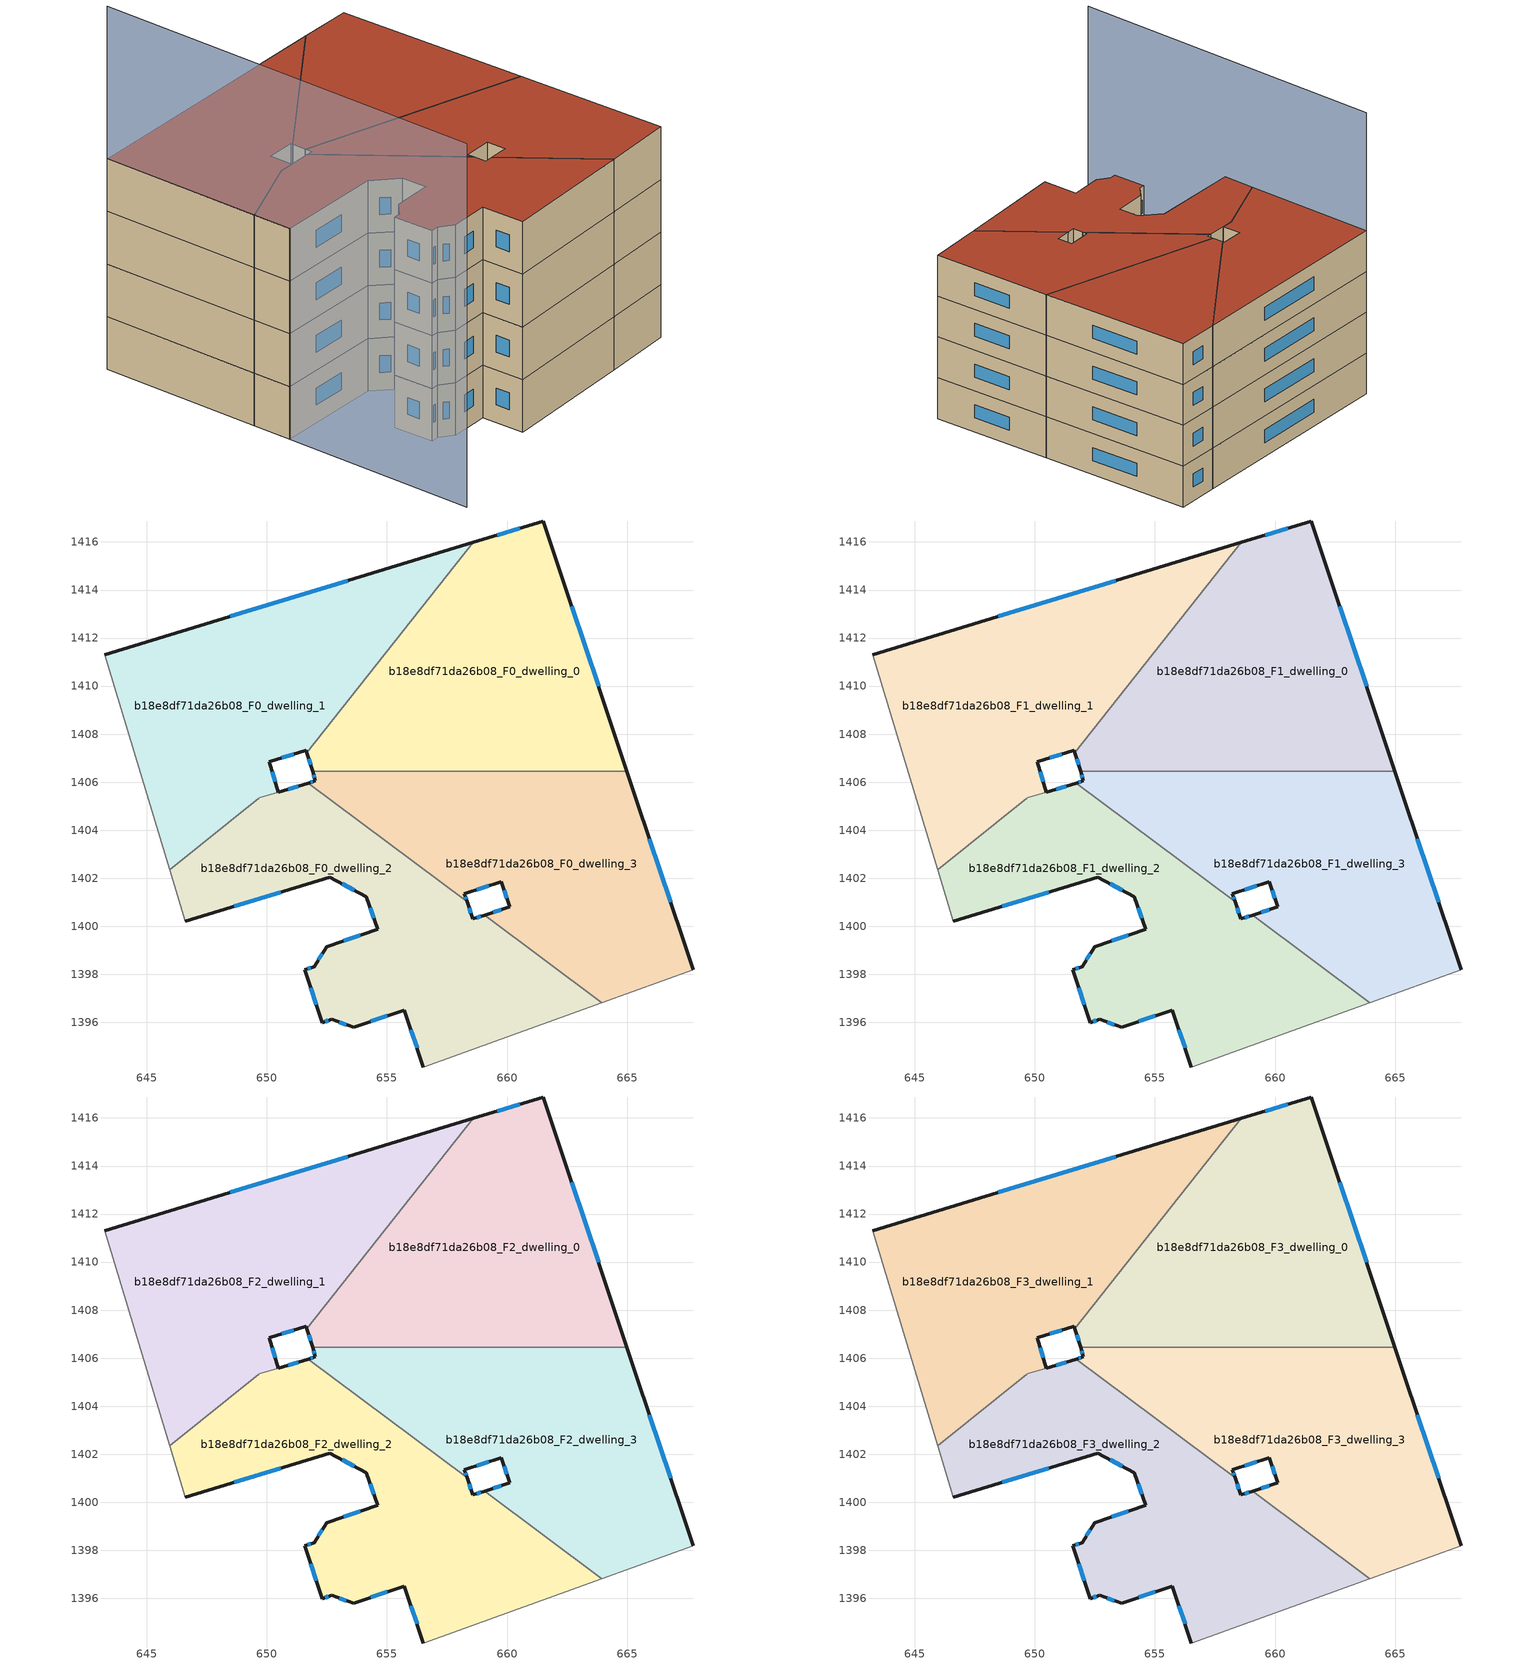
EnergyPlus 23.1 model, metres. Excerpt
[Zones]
b18e8df71da26b08_F0_dwelling_0
 floor ground (EU_floor_Construction): 661.52,1416.87 664.99,1406.45 651.9,1406.45 651.67,1407.23 658.59,1415.98 z0
 wall outside (EU_wall_Construction): 651.67,1407.23 651.9,1406.45 / 664.99,1406.45 661.52,1416.87 658.59,1415.98 z0:3
 wall to b18e8df71da26b08_F0_dwelling_3 (EU_wall_Construction): 651.9,1406.45 664.99,1406.45 z0:3
 wall to b18e8df71da26b08_F0_dwelling_1 (EU_wall_Construction): 658.59,1415.98 651.67,1407.23 z0:3
 window (EU_Window_Construction): 651.75,1406.96 651.82,1406.72 / 660.52,1416.57 659.59,1416.29 / 663.81,1410 662.7,1413.33 z1.02:1.98
b18e8df71da26b08_F0_dwelling_1
 floor ground (EU_floor_Construction): 658.59,1415.98 651.67,1407.23 651.64,1407.32 650.09,1406.86 650.47,1405.58 649.67,1405.34 645.95,1402.35 643.25,1411.31 z0
 wall outside (EU_wall_Construction): 658.59,1415.98 643.26,1411.31 / 650.47,1405.58 650.09,1406.86 651.64,1407.32 651.67,1407.23 z0:3
 wall adiabatic (EU_wall_Construction): 643.26,1411.31 645.95,1402.35 z0:3
 wall to b18e8df71da26b08_F0_dwelling_2 (EU_wall_Construction): 645.95,1402.35 649.67,1405.34 650.47,1405.58 z0:3
 window (EU_Window_Construction): 653.38,1414.39 648.47,1412.9 / 650.62,1407.01 651.11,1407.16 / 650.34,1406.02 650.22,1406.42 z1.02:1.98
b18e8df71da26b08_F0_dwelling_2
 floor ground (EU_floor_Construction): 659.07,1400.47 663.95,1396.82 656.52,1394.14 655.73,1396.5 653.61,1395.8 652.7,1396.12 652.3,1395.99 651.57,1398.18 651.97,1398.31 652.48,1399.15 654.61,1399.87 654.15,1401.24 652.62,1402.03 646.6,1400.22 645.95,1402.35 649.67,1405.34 651.72,1405.96 658.34,1401.01 658.57,1400.3 z0
 wall outside (EU_wall_Construction): 646.6,1400.22 652.62,1402.03 654.15,1401.24 654.61,1399.87 652.48,1399.15 651.97,1398.31 651.57,1398.18 652.3,1395.99 652.7,1396.12 653.61,1395.8 655.73,1396.5 656.52,1394.14 / 651.72,1405.96 650.48,1405.58 / 659.07,1400.47 658.57,1400.3 658.34,1401.01 z0:3
 wall adiabatic (EU_wall_Construction): 645.95,1402.35 646.6,1400.22 / 656.52,1394.14 663.95,1396.82 z0:3
 wall to b18e8df71da26b08_F0_dwelling_3 (EU_wall_Construction): 658.34,1401.01 651.72,1405.96 / 663.95,1396.82 659.07,1400.47 z0:3
 window (EU_Window_Construction): 651.82,1397.43 652.05,1396.73 / 651.83,1398.27 651.71,1398.23 / 652.31,1398.86 652.15,1398.59 / 653.89,1399.62 653.21,1399.39 / 654.31,1400.77 654.45,1400.33 / 653.14,1401.76 653.63,1401.51 / 648.65,1400.83 650.57,1401.41 / 651.3,1405.83 650.9,1405.71 / 658.49,1400.54 658.42,1400.77 / 658.9,1400.41 658.74,1400.36 / 656,1395.7 656.25,1394.94 / 654.33,1396.04 655.01,1396.26 / 653.01,1396.01 653.3,1395.91 / 652.44,1396.03 652.56,1396.08 z1.02:1.98
b18e8df71da26b08_F0_dwelling_3
 floor ground (EU_floor_Construction): 664.99,1406.45 667.75,1398.19 663.95,1396.82 659.07,1400.47 660.1,1400.81 659.76,1401.85 658.23,1401.35 658.34,1401.01 651.72,1405.96 652.03,1406.05 651.9,1406.45 z0
 wall outside (EU_wall_Construction): 658.34,1401.01 658.23,1401.35 659.76,1401.85 660.1,1400.81 659.07,1400.47 / 651.9,1406.45 652.03,1406.05 651.72,1405.96 / 667.75,1398.19 664.99,1406.45 z0:3
 wall adiabatic (EU_wall_Construction): 663.95,1396.82 667.75,1398.19 z0:3
 window (EU_Window_Construction): 659.75,1400.69 659.42,1400.58 / 659.88,1401.5 659.99,1401.17 / 658.75,1401.52 659.24,1401.68 / 658.3,1401.13 658.26,1401.23 / 651.92,1406.02 651.82,1405.99 / 651.95,1406.31 651.98,1406.19 / 666.81,1401 665.93,1403.64 z1.02:1.98
b18e8df71da26b08_F1_dwelling_0
 floor to b18e8df71da26b08_F0_dwelling_0 (EU_floor_Construction): 661.52,1416.87 664.99,1406.45 651.9,1406.45 651.67,1407.23 658.59,1415.98 z3
 wall outside (EU_wall_Construction): 651.67,1407.23 651.9,1406.45 / 664.99,1406.45 661.52,1416.87 658.59,1415.98 z3:6
 wall to b18e8df71da26b08_F1_dwelling_3 (EU_wall_Construction): 651.9,1406.45 664.99,1406.45 z3:6
 wall to b18e8df71da26b08_F1_dwelling_1 (EU_wall_Construction): 658.59,1415.98 651.67,1407.23 z3:6
 window (EU_Window_Construction): 651.75,1406.96 651.82,1406.72 / 660.52,1416.57 659.59,1416.29 / 663.81,1410 662.7,1413.33 z4.02:4.98
b18e8df71da26b08_F1_dwelling_1
 floor to b18e8df71da26b08_F0_dwelling_1 (EU_floor_Construction): 658.59,1415.98 651.67,1407.23 651.64,1407.32 650.09,1406.86 650.47,1405.58 649.67,1405.34 645.95,1402.35 643.25,1411.31 z3
 wall outside (EU_wall_Construction): 658.59,1415.98 643.26,1411.31 / 650.47,1405.58 650.09,1406.86 651.64,1407.32 651.67,1407.23 z3:6
 wall adiabatic (EU_wall_Construction): 643.26,1411.31 645.95,1402.35 z3:6
 wall to b18e8df71da26b08_F1_dwelling_2 (EU_wall_Construction): 645.95,1402.35 649.67,1405.34 650.47,1405.58 z3:6
 window (EU_Window_Construction): 653.38,1414.39 648.47,1412.9 / 650.62,1407.01 651.11,1407.16 / 650.34,1406.02 650.22,1406.42 z4.02:4.98
b18e8df71da26b08_F1_dwelling_2
 floor to b18e8df71da26b08_F0_dwelling_2 (EU_floor_Construction): 659.07,1400.47 663.95,1396.82 656.52,1394.14 655.73,1396.5 653.61,1395.8 652.7,1396.12 652.3,1395.99 651.57,1398.18 651.97,1398.31 652.48,1399.15 654.61,1399.87 654.15,1401.24 652.62,1402.03 646.6,1400.22 645.95,1402.35 649.67,1405.34 651.72,1405.96 658.34,1401.01 658.57,1400.3 z3
 wall outside (EU_wall_Construction): 646.6,1400.22 652.62,1402.03 654.15,1401.24 654.61,1399.87 652.48,1399.15 651.97,1398.31 651.57,1398.18 652.3,1395.99 652.7,1396.12 653.61,1395.8 655.73,1396.5 656.52,1394.14 / 651.72,1405.96 650.48,1405.58 / 659.07,1400.47 658.57,1400.3 658.34,1401.01 z3:6
 wall adiabatic (EU_wall_Construction): 645.95,1402.35 646.6,1400.22 / 656.52,1394.14 663.95,1396.82 z3:6
 wall to b18e8df71da26b08_F1_dwelling_3 (EU_wall_Construction): 658.34,1401.01 651.72,1405.96 / 663.95,1396.82 659.07,1400.47 z3:6
 window (EU_Window_Construction): 651.82,1397.43 652.05,1396.73 / 651.83,1398.27 651.71,1398.23 / 652.31,1398.86 652.15,1398.59 / 653.89,1399.62 653.21,1399.39 / 654.31,1400.77 654.45,1400.33 / 653.14,1401.76 653.63,1401.51 / 648.65,1400.83 650.57,1401.41 / 651.3,1405.83 650.9,1405.71 / 658.49,1400.54 658.42,1400.77 / 658.9,1400.41 658.74,1400.36 / 656,1395.7 656.25,1394.94 / 654.33,1396.04 655.01,1396.26 / 653.01,1396.01 653.3,1395.91 / 652.44,1396.03 652.56,1396.08 z4.02:4.98
b18e8df71da26b08_F1_dwelling_3
 floor to b18e8df71da26b08_F0_dwelling_3 (EU_floor_Construction): 664.99,1406.45 667.75,1398.19 663.95,1396.82 659.07,1400.47 660.1,1400.81 659.76,1401.85 658.23,1401.35 658.34,1401.01 651.72,1405.96 652.02,1406.05 651.9,1406.45 z3
 wall outside (EU_wall_Construction): 658.34,1401.01 658.23,1401.35 659.76,1401.85 660.1,1400.81 659.07,1400.47 / 651.9,1406.45 652.03,1406.05 651.72,1405.96 / 667.75,1398.19 664.99,1406.45 z3:6
 wall adiabatic (EU_wall_Construction): 663.95,1396.82 667.75,1398.19 z3:6
 window (EU_Window_Construction): 659.75,1400.69 659.42,1400.58 / 659.88,1401.5 659.99,1401.17 / 658.75,1401.52 659.24,1401.68 / 658.3,1401.13 658.26,1401.23 / 651.92,1406.02 651.82,1405.99 / 651.95,1406.31 651.98,1406.19 / 666.81,1401 665.93,1403.64 z4.02:4.98
b18e8df71da26b08_F2_dwelling_0
 floor to b18e8df71da26b08_F1_dwelling_0 (EU_floor_Construction): 661.52,1416.87 664.99,1406.45 651.9,1406.45 651.67,1407.23 658.59,1415.98 z6
 wall outside (EU_wall_Construction): 651.67,1407.23 651.9,1406.45 / 664.99,1406.45 661.52,1416.87 658.59,1415.98 z6:9
 wall to b18e8df71da26b08_F2_dwelling_3 (EU_wall_Construction): 651.9,1406.45 664.99,1406.45 z6:9
 wall to b18e8df71da26b08_F2_dwelling_1 (EU_wall_Construction): 658.59,1415.98 651.67,1407.23 z6:9
 window (EU_Window_Construction): 651.75,1406.96 651.82,1406.72 / 660.52,1416.57 659.59,1416.29 / 663.81,1410 662.7,1413.33 z7.02:7.98
b18e8df71da26b08_F2_dwelling_1
 floor to b18e8df71da26b08_F1_dwelling_1 (EU_floor_Construction): 658.59,1415.98 651.67,1407.23 651.64,1407.32 650.09,1406.86 650.47,1405.58 649.67,1405.34 645.95,1402.35 643.25,1411.31 z6
 wall outside (EU_wall_Construction): 658.59,1415.98 643.26,1411.31 / 650.47,1405.58 650.09,1406.86 651.64,1407.32 651.67,1407.23 z6:9
 wall adiabatic (EU_wall_Construction): 643.26,1411.31 645.95,1402.35 z6:9
 wall to b18e8df71da26b08_F2_dwelling_2 (EU_wall_Construction): 645.95,1402.35 649.67,1405.34 650.47,1405.58 z6:9
 window (EU_Window_Construction): 653.38,1414.39 648.47,1412.9 / 650.62,1407.01 651.11,1407.16 / 650.34,1406.02 650.22,1406.42 z7.02:7.98
b18e8df71da26b08_F2_dwelling_2
 floor to b18e8df71da26b08_F1_dwelling_2 (EU_floor_Construction): 659.07,1400.47 663.95,1396.82 656.52,1394.14 655.73,1396.5 653.61,1395.8 652.7,1396.12 652.3,1395.99 651.57,1398.18 651.97,1398.31 652.48,1399.15 654.61,1399.87 654.15,1401.24 652.62,1402.03 646.6,1400.22 645.95,1402.35 649.67,1405.34 651.72,1405.96 658.34,1401.01 658.57,1400.3 z6
 wall outside (EU_wall_Construction): 646.6,1400.22 652.62,1402.03 654.15,1401.24 654.61,1399.87 652.48,1399.15 651.97,1398.31 651.57,1398.18 652.3,1395.99 652.7,1396.12 653.61,1395.8 655.73,1396.5 656.52,1394.14 / 651.72,1405.96 650.48,1405.58 / 659.07,1400.47 658.57,1400.3 658.34,1401.01 z6:9
 wall adiabatic (EU_wall_Construction): 645.95,1402.35 646.6,1400.22 / 656.52,1394.14 663.95,1396.82 z6:9
 wall to b18e8df71da26b08_F2_dwelling_3 (EU_wall_Construction): 658.34,1401.01 651.72,1405.96 / 663.95,1396.82 659.07,1400.47 z6:9
 window (EU_Window_Construction): 651.82,1397.43 652.05,1396.73 / 651.83,1398.27 651.71,1398.23 / 652.31,1398.86 652.15,1398.59 / 653.89,1399.62 653.21,1399.39 / 654.31,1400.77 654.45,1400.33 / 653.14,1401.76 653.63,1401.51 / 648.65,1400.83 650.57,1401.41 / 651.3,1405.83 650.9,1405.71 / 658.49,1400.54 658.42,1400.77 / 658.9,1400.41 658.74,1400.36 / 656,1395.7 656.25,1394.94 / 654.33,1396.04 655.01,1396.26 / 653.01,1396.01 653.3,1395.91 / 652.44,1396.03 652.56,1396.08 z7.02:7.98
b18e8df71da26b08_F2_dwelling_3
 floor to b18e8df71da26b08_F1_dwelling_3 (EU_floor_Construction): 664.99,1406.45 667.75,1398.19 663.95,1396.82 659.07,1400.47 660.1,1400.81 659.76,1401.85 658.23,1401.35 658.34,1401.01 651.72,1405.96 652.02,1406.05 651.9,1406.45 z6
 wall outside (EU_wall_Construction): 658.34,1401.01 658.23,1401.35 659.76,1401.85 660.1,1400.81 659.07,1400.47 / 651.9,1406.45 652.03,1406.05 651.72,1405.96 / 667.75,1398.19 664.99,1406.45 z6:9
 wall adiabatic (EU_wall_Construction): 663.95,1396.82 667.75,1398.19 z6:9
 window (EU_Window_Construction): 659.75,1400.69 659.42,1400.58 / 659.88,1401.5 659.99,1401.17 / 658.75,1401.52 659.24,1401.68 / 658.3,1401.13 658.26,1401.23 / 651.92,1406.02 651.82,1405.99 / 651.95,1406.31 651.98,1406.19 / 666.81,1401 665.93,1403.64 z7.02:7.98
b18e8df71da26b08_F3_dwelling_0
 floor to b18e8df71da26b08_F2_dwelling_0 (EU_floor_Construction): 661.52,1416.87 664.99,1406.45 651.9,1406.45 651.67,1407.23 658.59,1415.98 z9
 wall outside (EU_wall_Construction): 651.67,1407.23 651.9,1406.45 / 664.99,1406.45 661.52,1416.87 658.59,1415.98 z9:12
 wall to b18e8df71da26b08_F3_dwelling_3 (EU_wall_Construction): 651.9,1406.45 664.99,1406.45 z9:12
 wall to b18e8df71da26b08_F3_dwelling_1 (EU_wall_Construction): 658.59,1415.98 651.67,1407.23 z9:12
 window (EU_Window_Construction): 651.75,1406.96 651.82,1406.72 / 660.52,1416.57 659.59,1416.29 / 663.81,1410 662.7,1413.33 z10.02:10.98
 roof outside (EU_roof_Construction): 664.99,1406.45 661.52,1416.87 658.59,1415.98 651.67,1407.23 651.9,1406.45 z12
b18e8df71da26b08_F3_dwelling_1
 floor to b18e8df71da26b08_F2_dwelling_1 (EU_floor_Construction): 658.59,1415.98 651.67,1407.23 651.64,1407.32 650.09,1406.86 650.47,1405.58 649.67,1405.34 645.95,1402.35 643.25,1411.31 z9
 wall outside (EU_wall_Construction): 658.59,1415.98 643.26,1411.31 / 650.47,1405.58 650.09,1406.86 651.64,1407.32 651.67,1407.23 z9:12
 wall adiabatic (EU_wall_Construction): 643.26,1411.31 645.95,1402.35 z9:12
 wall to b18e8df71da26b08_F3_dwelling_2 (EU_wall_Construction): 645.95,1402.35 649.67,1405.34 650.47,1405.58 z9:12
 window (EU_Window_Construction): 653.38,1414.39 648.47,1412.9 / 650.62,1407.01 651.11,1407.16 / 650.34,1406.02 650.22,1406.42 z10.02:10.98
 roof outside (EU_roof_Construction): 651.67,1407.23 658.59,1415.98 643.25,1411.31 645.95,1402.35 649.67,1405.34 650.47,1405.58 650.09,1406.86 651.64,1407.32 z12
b18e8df71da26b08_F3_dwelling_2
 floor to b18e8df71da26b08_F2_dwelling_2 (EU_floor_Construction): 659.07,1400.47 663.95,1396.82 656.52,1394.14 655.73,1396.5 653.61,1395.8 652.7,1396.12 652.3,1395.99 651.57,1398.18 651.97,1398.31 652.48,1399.15 654.61,1399.87 654.15,1401.24 652.62,1402.03 646.6,1400.22 645.95,1402.35 649.67,1405.34 651.72,1405.96 658.34,1401.01 658.57,1400.3 z9
 wall outside (EU_wall_Construction): 646.6,1400.22 652.62,1402.03 654.15,1401.24 654.61,1399.87 652.48,1399.15 651.97,1398.31 651.57,1398.18 652.3,1395.99 652.7,1396.12 653.61,1395.8 655.73,1396.5 656.52,1394.14 / 651.72,1405.96 650.48,1405.58 / 659.07,1400.47 658.57,1400.3 658.34,1401.01 z9:12
 wall adiabatic (EU_wall_Construction): 645.95,1402.35 646.6,1400.22 / 656.52,1394.14 663.95,1396.82 z9:12
 wall to b18e8df71da26b08_F3_dwelling_3 (EU_wall_Construction): 658.34,1401.01 651.72,1405.96 / 663.95,1396.82 659.07,1400.47 z9:12
 window (EU_Window_Construction): 651.82,1397.43 652.05,1396.73 / 651.83,1398.27 651.71,1398.23 / 652.31,1398.86 652.15,1398.59 / 653.89,1399.62 653.21,1399.39 / 654.31,1400.77 654.45,1400.33 / 653.14,1401.76 653.63,1401.51 / 648.65,1400.83 650.57,1401.41 / 651.3,1405.83 650.9,1405.71 / 658.49,1400.54 658.42,1400.77 / 658.9,1400.41 658.74,1400.36 / 656,1395.7 656.25,1394.94 / 654.33,1396.04 655.01,1396.26 / 653.01,1396.01 653.3,1395.91 / 652.44,1396.03 652.56,1396.08 z10.02:10.98
 roof outside (EU_roof_Construction): 663.95,1396.82 659.07,1400.47 658.57,1400.3 658.34,1401.01 651.72,1405.96 649.67,1405.34 645.95,1402.35 646.6,1400.22 652.62,1402.03 654.15,1401.24 654.61,1399.87 652.48,1399.15 651.97,1398.31 651.57,1398.18 652.3,1395.99 652.7,1396.12 653.61,1395.8 655.73,1396.5 656.52,1394.14 z12
b18e8df71da26b08_F3_dwelling_3
 floor to b18e8df71da26b08_F2_dwelling_3 (EU_floor_Construction): 664.99,1406.45 667.75,1398.19 663.95,1396.82 659.07,1400.47 660.1,1400.81 659.76,1401.85 658.23,1401.35 658.34,1401.01 651.72,1405.96 652.02,1406.05 651.9,1406.45 z9
 wall outside (EU_wall_Construction): 658.34,1401.01 658.23,1401.35 659.76,1401.85 660.1,1400.81 659.07,1400.47 / 651.9,1406.45 652.03,1406.05 651.72,1405.96 / 667.75,1398.19 664.99,1406.45 z9:12
 wall adiabatic (EU_wall_Construction): 663.95,1396.82 667.75,1398.19 z9:12
 window (EU_Window_Construction): 659.75,1400.69 659.42,1400.58 / 659.88,1401.5 659.99,1401.17 / 658.75,1401.52 659.24,1401.68 / 658.3,1401.13 658.26,1401.23 / 651.92,1406.02 651.82,1405.99 / 651.95,1406.31 651.98,1406.19 / 666.81,1401 665.93,1403.64 z10.02:10.98
 roof outside (EU_roof_Construction): 667.75,1398.19 664.99,1406.45 651.9,1406.45 652.03,1406.05 651.72,1405.96 658.34,1401.01 658.23,1401.35 659.76,1401.85 660.1,1400.81 659.07,1400.47 663.95,1396.82 z12
shading: 643.25,1411.31 649.84,1389.46 z0:20.7
[Building]
EU S2 Campaign: North Axis=0; Terrain=City; Solar Distribution=FullExterior
[Site:Location]
Vienna: Latitude=48; Longitude=16.5; Time Zone=1; Elevation=183
[SizingPeriod:WeatherFileDays]
AnnualSizingPeriod: Begin Month=1; Begin Day of Month=1; End Month=12; End Day of Month=31; Day of Week for Start Day=Monday; Use Weather File Daylight Saving Period=No; Use Weather File Rain and Snow Indicators=No
[MATERIAL]
EU_InternalMass_Material: Roughness=MediumRough; Thickness=0.1; Conductivity=1; Density=1800; Specific Heat=900; Thermal Absorptance=0.9; Solar Absorptance=0.7; Visible Absorptance=0.7
[MATERIAL:NOMASS] Roughness=MediumRough; Thermal Absorptance=0.9; Solar Absorptance=0.7; Visible Absorptance=0.7
Name | Thermal Resistance
EU_wall_NoMass | 0.942466
EU_roof_NoMass | 0.551687
EU_floor_NoMass | 0.66527
[WINDOWMATERIAL:SIMPLEGLAZINGSYSTEM]
EU_Window_SimpleGlazing: UFactor=2.03367; Solar Heat Gain Coefficient=0.65; Visible Transmittance=0.65
[CONSTRUCTION]
EU_wall_Construction: EU_wall_NoMass
EU_roof_Construction: EU_roof_NoMass
EU_floor_Construction: EU_floor_NoMass
EU_Window_Construction: EU_Window_SimpleGlazing
EU_InternalMass_Construction: EU_InternalMass_Material
[ZONE] Type=1; Multiplier=1; Ceiling Height=autocalculate; Floor Area=autocalculate; Part of Total Floor Area=Yes
Name | Volume
b18e8df71da26b08_F0_dwelling_0; b18e8df71da26b08_F1_dwelling_0; b18e8df71da26b08_F2_dwelling_0; b18e8df71da26b08_F3_dwelling_0 | 248.563
b18e8df71da26b08_F0_dwelling_1; b18e8df71da26b08_F1_dwelling_1; b18e8df71da26b08_F2_dwelling_1; b18e8df71da26b08_F3_dwelling_1 | 249.015
b18e8df71da26b08_F0_dwelling_2; b18e8df71da26b08_F1_dwelling_2; b18e8df71da26b08_F2_dwelling_2; b18e8df71da26b08_F3_dwelling_2 | 248.145
b18e8df71da26b08_F0_dwelling_3; b18e8df71da26b08_F1_dwelling_3; b18e8df71da26b08_F2_dwelling_3; b18e8df71da26b08_F3_dwelling_3 | 248.582
[INTERNALMASS] Construction=EU_InternalMass_Construction
Name | Zone or ZoneList | Surface Area
b18e8df71da26b08_F0_dwelling_0_EU_InternalMass | b18e8df71da26b08_F0_dwelling_0 | 82.8543
b18e8df71da26b08_F0_dwelling_1_EU_InternalMass | b18e8df71da26b08_F0_dwelling_1 | 83.0046
b18e8df71da26b08_F0_dwelling_2_EU_InternalMass | b18e8df71da26b08_F0_dwelling_2 | 82.715
b18e8df71da26b08_F0_dwelling_3_EU_InternalMass | b18e8df71da26b08_F0_dwelling_3 | 82.8606
b18e8df71da26b08_F1_dwelling_0_EU_InternalMass | b18e8df71da26b08_F1_dwelling_0 | 82.8543
b18e8df71da26b08_F1_dwelling_1_EU_InternalMass | b18e8df71da26b08_F1_dwelling_1 | 83.0046
b18e8df71da26b08_F1_dwelling_2_EU_InternalMass | b18e8df71da26b08_F1_dwelling_2 | 82.715
b18e8df71da26b08_F1_dwelling_3_EU_InternalMass | b18e8df71da26b08_F1_dwelling_3 | 82.8606
b18e8df71da26b08_F2_dwelling_0_EU_InternalMass | b18e8df71da26b08_F2_dwelling_0 | 82.8543
b18e8df71da26b08_F2_dwelling_1_EU_InternalMass | b18e8df71da26b08_F2_dwelling_1 | 83.0046
b18e8df71da26b08_F2_dwelling_2_EU_InternalMass | b18e8df71da26b08_F2_dwelling_2 | 82.715
b18e8df71da26b08_F2_dwelling_3_EU_InternalMass | b18e8df71da26b08_F2_dwelling_3 | 82.8606
b18e8df71da26b08_F3_dwelling_0_EU_InternalMass | b18e8df71da26b08_F3_dwelling_0 | 82.8543
b18e8df71da26b08_F3_dwelling_1_EU_InternalMass | b18e8df71da26b08_F3_dwelling_1 | 83.0046
b18e8df71da26b08_F3_dwelling_2_EU_InternalMass | b18e8df71da26b08_F3_dwelling_2 | 82.715
b18e8df71da26b08_F3_dwelling_3_EU_InternalMass | b18e8df71da26b08_F3_dwelling_3 | 82.8606
[OTHEREQUIPMENT] Fuel Type=Electricity; Design Level Calculation Method=Watts/Area; Power per Zone Floor Area=1; Fraction Latent=0; Fraction Radiant=0; Fraction Lost=0; Carbon Dioxide Generation Rate=0; EndUse Subcategory=EU_Step8_InternalGains
Name | Zone or ZoneList or Space or SpaceList | Schedule
EU_Step8_InternalGain_b18e8df71da26b08_F0_dwelling_0_f000 | b18e8df71da26b08_F0_dwelling_0 | EU_Step8_GainSchedule_b18e8df71da26b08_F0_dwelling_0_f000
EU_Step8_InternalGain_b18e8df71da26b08_F0_dwelling_1_f000 | b18e8df71da26b08_F0_dwelling_1 | EU_Step8_GainSchedule_b18e8df71da26b08_F0_dwelling_1_f000
EU_Step8_InternalGain_b18e8df71da26b08_F0_dwelling_2_f000 | b18e8df71da26b08_F0_dwelling_2 | EU_Step8_GainSchedule_b18e8df71da26b08_F0_dwelling_2_f000
EU_Step8_InternalGain_b18e8df71da26b08_F0_dwelling_3_f000 | b18e8df71da26b08_F0_dwelling_3 | EU_Step8_GainSchedule_b18e8df71da26b08_F0_dwelling_3_f000
EU_Step8_InternalGain_b18e8df71da26b08_F1_dwelling_0_f000 | b18e8df71da26b08_F1_dwelling_0 | EU_Step8_GainSchedule_b18e8df71da26b08_F1_dwelling_0_f000
EU_Step8_InternalGain_b18e8df71da26b08_F1_dwelling_1_f000 | b18e8df71da26b08_F1_dwelling_1 | EU_Step8_GainSchedule_b18e8df71da26b08_F1_dwelling_1_f000
EU_Step8_InternalGain_b18e8df71da26b08_F1_dwelling_2_f000 | b18e8df71da26b08_F1_dwelling_2 | EU_Step8_GainSchedule_b18e8df71da26b08_F1_dwelling_2_f000
EU_Step8_InternalGain_b18e8df71da26b08_F1_dwelling_3_f000 | b18e8df71da26b08_F1_dwelling_3 | EU_Step8_GainSchedule_b18e8df71da26b08_F1_dwelling_3_f000
EU_Step8_InternalGain_b18e8df71da26b08_F2_dwelling_0_f000 | b18e8df71da26b08_F2_dwelling_0 | EU_Step8_GainSchedule_b18e8df71da26b08_F2_dwelling_0_f000
EU_Step8_InternalGain_b18e8df71da26b08_F2_dwelling_1_f000 | b18e8df71da26b08_F2_dwelling_1 | EU_Step8_GainSchedule_b18e8df71da26b08_F2_dwelling_1_f000
EU_Step8_InternalGain_b18e8df71da26b08_F2_dwelling_2_f000 | b18e8df71da26b08_F2_dwelling_2 | EU_Step8_GainSchedule_b18e8df71da26b08_F2_dwelling_2_f000
EU_Step8_InternalGain_b18e8df71da26b08_F2_dwelling_3_f000 | b18e8df71da26b08_F2_dwelling_3 | EU_Step8_GainSchedule_b18e8df71da26b08_F2_dwelling_3_f000
EU_Step8_InternalGain_b18e8df71da26b08_F3_dwelling_0_f000 | b18e8df71da26b08_F3_dwelling_0 | EU_Step8_GainSchedule_b18e8df71da26b08_F3_dwelling_0_f000
EU_Step8_InternalGain_b18e8df71da26b08_F3_dwelling_1_f000 | b18e8df71da26b08_F3_dwelling_1 | EU_Step8_GainSchedule_b18e8df71da26b08_F3_dwelling_1_f000
EU_Step8_InternalGain_b18e8df71da26b08_F3_dwelling_2_f000 | b18e8df71da26b08_F3_dwelling_2 | EU_Step8_GainSchedule_b18e8df71da26b08_F3_dwelling_2_f000
EU_Step8_InternalGain_b18e8df71da26b08_F3_dwelling_3_f000 | b18e8df71da26b08_F3_dwelling_3 | EU_Step8_GainSchedule_b18e8df71da26b08_F3_dwelling_3_f000
[ZONEVENTILATION:DESIGNFLOWRATE] Schedule=EU_AlwaysOn; Design Flow Rate Calculation Method=AirChanges/Hour; Air Changes per Hour=0.530523; Ventilation Type=Natural; Fan Pressure Rise=0; Fan Total Efficiency=1; Constant Term Coefficient=1; Temperature Term Coefficient=0; Velocity Term Coefficient=0; Velocity Squared Term Coefficient=0; Minimum Indoor Temperature=-100; Maximum Indoor Temperature=100; Delta Temperature=-100; Minimum Outdoor Temperature=-100; Maximum Outdoor Temperature=100; Maximum Wind Speed=40
Name | Zone or ZoneList or Space or SpaceList
EU_ConstantAir_b18e8df71da26b08_F0_dwelling_0 | b18e8df71da26b08_F0_dwelling_0
EU_ConstantAir_b18e8df71da26b08_F0_dwelling_1 | b18e8df71da26b08_F0_dwelling_1
EU_ConstantAir_b18e8df71da26b08_F0_dwelling_2 | b18e8df71da26b08_F0_dwelling_2
EU_ConstantAir_b18e8df71da26b08_F0_dwelling_3 | b18e8df71da26b08_F0_dwelling_3
EU_ConstantAir_b18e8df71da26b08_F1_dwelling_0 | b18e8df71da26b08_F1_dwelling_0
EU_ConstantAir_b18e8df71da26b08_F1_dwelling_1 | b18e8df71da26b08_F1_dwelling_1
EU_ConstantAir_b18e8df71da26b08_F1_dwelling_2 | b18e8df71da26b08_F1_dwelling_2
EU_ConstantAir_b18e8df71da26b08_F1_dwelling_3 | b18e8df71da26b08_F1_dwelling_3
EU_ConstantAir_b18e8df71da26b08_F2_dwelling_0 | b18e8df71da26b08_F2_dwelling_0
EU_ConstantAir_b18e8df71da26b08_F2_dwelling_1 | b18e8df71da26b08_F2_dwelling_1
EU_ConstantAir_b18e8df71da26b08_F2_dwelling_2 | b18e8df71da26b08_F2_dwelling_2
EU_ConstantAir_b18e8df71da26b08_F2_dwelling_3 | b18e8df71da26b08_F2_dwelling_3
EU_ConstantAir_b18e8df71da26b08_F3_dwelling_0 | b18e8df71da26b08_F3_dwelling_0
EU_ConstantAir_b18e8df71da26b08_F3_dwelling_1 | b18e8df71da26b08_F3_dwelling_1
EU_ConstantAir_b18e8df71da26b08_F3_dwelling_2 | b18e8df71da26b08_F3_dwelling_2
EU_ConstantAir_b18e8df71da26b08_F3_dwelling_3 | b18e8df71da26b08_F3_dwelling_3
[HVACTEMPLATE:THERMOSTAT] Constant Heating Setpoint=20; Constant Cooling Setpoint=50
EU_HeatOnly_b18e8df71da26b08_F0_dwelling_0; EU_HeatOnly_b18e8df71da26b08_F0_dwelling_1; EU_HeatOnly_b18e8df71da26b08_F0_dwelling_2; EU_HeatOnly_b18e8df71da26b08_F0_dwelling_3; EU_HeatOnly_b18e8df71da26b08_F1_dwelling_0; EU_HeatOnly_b18e8df71da26b08_F1_dwelling_1; EU_HeatOnly_b18e8df71da26b08_F1_dwelling_2; EU_HeatOnly_b18e8df71da26b08_F1_dwelling_3; EU_HeatOnly_b18e8df71da26b08_F2_dwelling_0; EU_HeatOnly_b18e8df71da26b08_F2_dwelling_1; EU_HeatOnly_b18e8df71da26b08_F2_dwelling_2; EU_HeatOnly_b18e8df71da26b08_F2_dwelling_3; EU_HeatOnly_b18e8df71da26b08_F3_dwelling_0; EU_HeatOnly_b18e8df71da26b08_F3_dwelling_1; EU_HeatOnly_b18e8df71da26b08_F3_dwelling_2; EU_HeatOnly_b18e8df71da26b08_F3_dwelling_3
[HVACTEMPLATE:ZONE:IDEALLOADSAIRSYSTEM] System Availability Schedule=EU_AlwaysOn; Maximum Heating Supply Air Temperature=50; Minimum Cooling Supply Air Temperature=13; Maximum Heating Supply Air Humidity Ratio=0.0156; Minimum Cooling Supply Air Humidity Ratio=0.0077; Heating Limit=NoLimit; Cooling Limit=NoLimit; Heating Availability Schedule=EU_AlwaysOn; Cooling Availability Schedule=EU_CoolingOff; Dehumidification Control Type=ConstantSensibleHeatRatio; Cooling Sensible Heat Ratio=0.7; Dehumidification Setpoint=60; Humidification Control Type=None; Humidification Setpoint=30; Outdoor Air Method=None; Outdoor Air Flow Rate per Person=0.00944; Outdoor Air Flow Rate per Zone Floor Area=0; Outdoor Air Flow Rate per Zone=0; Demand Controlled Ventilation Type=None; Outdoor Air Economizer Type=NoEconomizer; Heat Recovery Type=None; Sensible Heat Recovery Effectiveness=0.7; Latent Heat Recovery Effectiveness=0.65
Name | Template Thermostat
b18e8df71da26b08_F0_dwelling_0 | EU_HeatOnly_b18e8df71da26b08_F0_dwelling_0
b18e8df71da26b08_F0_dwelling_1 | EU_HeatOnly_b18e8df71da26b08_F0_dwelling_1
b18e8df71da26b08_F0_dwelling_2 | EU_HeatOnly_b18e8df71da26b08_F0_dwelling_2
b18e8df71da26b08_F0_dwelling_3 | EU_HeatOnly_b18e8df71da26b08_F0_dwelling_3
b18e8df71da26b08_F1_dwelling_0 | EU_HeatOnly_b18e8df71da26b08_F1_dwelling_0
b18e8df71da26b08_F1_dwelling_1 | EU_HeatOnly_b18e8df71da26b08_F1_dwelling_1
b18e8df71da26b08_F1_dwelling_2 | EU_HeatOnly_b18e8df71da26b08_F1_dwelling_2
b18e8df71da26b08_F1_dwelling_3 | EU_HeatOnly_b18e8df71da26b08_F1_dwelling_3
b18e8df71da26b08_F2_dwelling_0 | EU_HeatOnly_b18e8df71da26b08_F2_dwelling_0
b18e8df71da26b08_F2_dwelling_1 | EU_HeatOnly_b18e8df71da26b08_F2_dwelling_1
b18e8df71da26b08_F2_dwelling_2 | EU_HeatOnly_b18e8df71da26b08_F2_dwelling_2
b18e8df71da26b08_F2_dwelling_3 | EU_HeatOnly_b18e8df71da26b08_F2_dwelling_3
b18e8df71da26b08_F3_dwelling_0 | EU_HeatOnly_b18e8df71da26b08_F3_dwelling_0
b18e8df71da26b08_F3_dwelling_1 | EU_HeatOnly_b18e8df71da26b08_F3_dwelling_1
b18e8df71da26b08_F3_dwelling_2 | EU_HeatOnly_b18e8df71da26b08_F3_dwelling_2
b18e8df71da26b08_F3_dwelling_3 | EU_HeatOnly_b18e8df71da26b08_F3_dwelling_3
[SIZING:ZONE] Zone Cooling Design Supply Air Temperature Input Method=SupplyAirTemperature; Zone Cooling Design Supply Air Temperature=13; Zone Heating Design Supply Air Temperature Input Method=SupplyAirTemperature; Zone Heating Design Supply Air Temperature=50; Zone Cooling Design Supply Air Humidity Ratio=0.008; Zone Heating Design Supply Air Humidity Ratio=0.008; Cooling Design Air Flow Method=DesignDay; Cooling Design Air Flow Rate=0; Cooling Minimum Air Flow per Zone Floor Area=0.000762; Cooling Minimum Air Flow=0; Cooling Minimum Air Flow Fraction=0.2; Heating Design Air Flow Method=DesignDay; Heating Design Air Flow Rate=0; Heating Maximum Air Flow per Zone Floor Area=0.002032; Heating Maximum Air Flow=0.141576; Heating Maximum Air Flow Fraction=0.3; Account for Dedicated Outdoor Air System=No; Dedicated Outdoor Air System Control Strategy=NeutralSupplyAir; Dedicated Outdoor Air Low Setpoint Temperature for Design=autosize; Dedicated Outdoor Air High Setpoint Temperature for Design=autosize; Zone Load Sizing Method=Sensible Load Only No Latent Load; Zone Latent Cooling Design Supply Air Humidity Ratio Input Method=HumidityRatioDifference; Zone Cooling Design Supply Air Humidity Ratio Difference=0.005; Zone Latent Heating Design Supply Air Humidity Ratio Input Method=HumidityRatioDifference; Zone Humidification Design Supply Air Humidity Ratio Difference=0.005
b18e8df71da26b08_F0_dwelling_0; b18e8df71da26b08_F0_dwelling_1; b18e8df71da26b08_F0_dwelling_2; b18e8df71da26b08_F0_dwelling_3; b18e8df71da26b08_F1_dwelling_0; b18e8df71da26b08_F1_dwelling_1; b18e8df71da26b08_F1_dwelling_2; b18e8df71da26b08_F1_dwelling_3; b18e8df71da26b08_F2_dwelling_0; b18e8df71da26b08_F2_dwelling_1; b18e8df71da26b08_F2_dwelling_2; b18e8df71da26b08_F2_dwelling_3; b18e8df71da26b08_F3_dwelling_0; b18e8df71da26b08_F3_dwelling_1; b18e8df71da26b08_F3_dwelling_2; b18e8df71da26b08_F3_dwelling_3
[SCHEDULE:CONSTANT]
Name | Hourly Value
EU_AlwaysOn | 1
EU_CoolingOff | 0
[SCHEDULE:FILE] Column Number=1; Rows to Skip at Top=0; Number of Hours of Data=8760; Column Separator=Comma; Interpolate to Timestep=No; Minutes per Item=60; Adjust Schedule for Daylight Savings=Yes
Name | File
EU_Step8_GainSchedule_b18e8df71da26b08_F0_dwelling_0_f000 | ../../schedules/b18e8df71da26b08/b18e8df71da26b08_F0_dwelling_0_f000_gain.csv
EU_Step8_GainSchedule_b18e8df71da26b08_F0_dwelling_1_f000 | ../../schedules/b18e8df71da26b08/b18e8df71da26b08_F0_dwelling_1_f000_gain.csv
EU_Step8_GainSchedule_b18e8df71da26b08_F0_dwelling_2_f000 | ../../schedules/b18e8df71da26b08/b18e8df71da26b08_F0_dwelling_2_f000_gain.csv
EU_Step8_GainSchedule_b18e8df71da26b08_F0_dwelling_3_f000 | ../../schedules/b18e8df71da26b08/b18e8df71da26b08_F0_dwelling_3_f000_gain.csv
EU_Step8_GainSchedule_b18e8df71da26b08_F1_dwelling_0_f000 | ../../schedules/b18e8df71da26b08/b18e8df71da26b08_F1_dwelling_0_f000_gain.csv
EU_Step8_GainSchedule_b18e8df71da26b08_F1_dwelling_1_f000 | ../../schedules/b18e8df71da26b08/b18e8df71da26b08_F1_dwelling_1_f000_gain.csv
EU_Step8_GainSchedule_b18e8df71da26b08_F1_dwelling_2_f000 | ../../schedules/b18e8df71da26b08/b18e8df71da26b08_F1_dwelling_2_f000_gain.csv
EU_Step8_GainSchedule_b18e8df71da26b08_F1_dwelling_3_f000 | ../../schedules/b18e8df71da26b08/b18e8df71da26b08_F1_dwelling_3_f000_gain.csv
EU_Step8_GainSchedule_b18e8df71da26b08_F2_dwelling_0_f000 | ../../schedules/b18e8df71da26b08/b18e8df71da26b08_F2_dwelling_0_f000_gain.csv
EU_Step8_GainSchedule_b18e8df71da26b08_F2_dwelling_1_f000 | ../../schedules/b18e8df71da26b08/b18e8df71da26b08_F2_dwelling_1_f000_gain.csv
EU_Step8_GainSchedule_b18e8df71da26b08_F2_dwelling_2_f000 | ../../schedules/b18e8df71da26b08/b18e8df71da26b08_F2_dwelling_2_f000_gain.csv
EU_Step8_GainSchedule_b18e8df71da26b08_F2_dwelling_3_f000 | ../../schedules/b18e8df71da26b08/b18e8df71da26b08_F2_dwelling_3_f000_gain.csv
EU_Step8_GainSchedule_b18e8df71da26b08_F3_dwelling_0_f000 | ../../schedules/b18e8df71da26b08/b18e8df71da26b08_F3_dwelling_0_f000_gain.csv
EU_Step8_GainSchedule_b18e8df71da26b08_F3_dwelling_1_f000 | ../../schedules/b18e8df71da26b08/b18e8df71da26b08_F3_dwelling_1_f000_gain.csv
EU_Step8_GainSchedule_b18e8df71da26b08_F3_dwelling_2_f000 | ../../schedules/b18e8df71da26b08/b18e8df71da26b08_F3_dwelling_2_f000_gain.csv
EU_Step8_GainSchedule_b18e8df71da26b08_F3_dwelling_3_f000 | ../../schedules/b18e8df71da26b08/b18e8df71da26b08_F3_dwelling_3_f000_gain.csv
